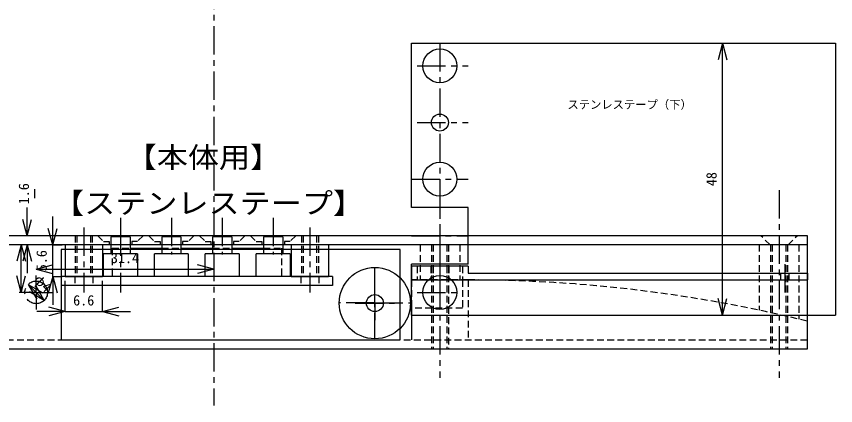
# Model space of a CAD drawing. Units: millimetres on the paper. Extents: x -106 to 115, y -105 to 100.
# Drawn here: x -29.9 to 115, y -105 to -36.3 of the extents above; entities that cross this region are included whole.
import ezdxf
from ezdxf.enums import TextEntityAlignment as Align

# ---------------------------------------------------------------- set-up
doc = ezdxf.new("R2010")
doc.units = ezdxf.units.MM
doc.linetypes.add('CHAIN1', pattern=[8, 5, -1, 1, -1])
doc.linetypes.add('DASHED1', pattern=[1.8, 1.2, -0.6])
for name, color, linetype in [('0-0_BLACK', 7, 'CHAIN1'), ('0-1_WHITE', 7, 'CHAIN1'), ('0-2', 4, 'CHAIN1'), ('0-3', 7, 'Continuous'), ('0-4', 7, 'Continuous'), ('0-5', 7, 'Continuous'), ('0-6', 7, 'Continuous'), ('0-8', 4, 'Continuous'), ('0-9', 4, 'Continuous')]:
    doc.layers.add(name, color=color, linetype=linetype)
doc.styles.add('ＭＳ ゴシック', font='')
doc.styles.get('ＭＳ ゴシック').set_extended_font_data('MS Gothic')

msp = doc.modelspace()

# ---------------------------------------------------------------- linework, layer by layer
at = {"layer": '0-0_BLACK', "color": 4}
for p, q in [((-11.5, -71.812), (-11.5, -78.294)), ((-2.5, -71.812), (-2.5, -78.294)), ((6.5, -71.812), (6.5, -78.294)), ((15.5, -71.812), (15.5, -78.294)), ((-18, -73.55), (-18, -85)), ((22, -73.55), (22, -85))]:
    msp.add_line(p, q, dxfattribs=at)
at = {"layer": '0-0_BLACK', "linetype": 'Continuous'}
for p, q in [((110, -75), (-100, -75)), ((110, -76.6), (110, -75)), ((110, -76.6), (-100, -76.6)), ((-21.3, -76.6), (-21.3, -82.2)), ((-14.7, -76.6), (-14.7, -82.2)), ((25.3, -76.6), (25.3, -82.2)), ((-21.3, -82.2), (-14.7, -82.2))]:
    msp.add_line(p, q, dxfattribs=at)
at = {"layer": '0-0_BLACK', "linetype": 'DASHED1'}
for p, q in [((-19.5, -75), (-19.5, -82.2)), ((-19.2, -75), (-19.2, -82.2)), ((-16.8, -75), (-16.8, -82.2)), ((-16.5, -75), (-16.5, -82.2)), ((20.5, -75), (20.5, -82.2)), ((20.8, -75), (20.8, -82.2)), ((23.2, -75), (23.2, -82.2)), ((23.5, -75), (23.5, -82.2)), ((103.4, -76.6), (101.8, -75)), ((106.6, -76.6), (108.2, -75))]:
    msp.add_line(p, q, dxfattribs=at)
for points in [[(-15.5, -75), (-14.5, -76), (-13.5, -76), (-13.5, -76.6)], [(-7.5, -75), (-8.5, -76), (-9.5, -76), (-9.5, -76.6)], [(-6.5, -75), (-5.5, -76), (-4.5, -76), (-4.5, -76.6)], [(1.5, -75), (0.5, -76), (-0.5, -76), (-0.5, -76.6)], [(2.5, -75), (3.5, -76), (4.5, -76), (4.5, -76.6)], [(10.5, -75), (9.5, -76), (8.5, -76), (8.5, -76.6)], [(11.5, -75), (12.5, -76), (13.5, -76), (13.5, -76.6)], [(19.5, -75), (18.5, -76), (17.5, -76), (17.5, -76.6)]]:
    msp.add_lwpolyline(points, dxfattribs=at)
at = {"layer": '0-0_BLACK', "linetype": 'Continuous'}
msp.add_lwpolyline([(18.7, -76.6), (18.7, -82.2), (25.3, -82.2)], dxfattribs=at)
at = {"layer": '0-1_WHITE', "color": 4}
for p, q in [((5, 50), (5, -105)), ((45, -66.968), (45, -100.104)), ((105, -66.968), (105, -100.104)), ((-26.4, -85), (-26.4, -82)), ((33.5, -86.9), (33.5, -83.9)), ((-26.4, -85), (-29.4, -85)), ((-26.4, -85), (-23.4, -85)), ((-26.4, -85), (-26.4, -88)), ((30, -86.9), (37, -86.9)), ((33.5, -86.9), (33.5, -89.9))]:
    msp.add_line(p, q, dxfattribs=at)
at = {"layer": '0-1_WHITE', "linetype": 'DASHED1'}
for p, q in [((41.5, -76.6), (41.5, -82.8)), ((43.5, -76.6), (43.5, -95)), ((43.8, -76.6), (43.8, -95)), ((46.2, -76.6), (46.2, -95)), ((46.5, -76.6), (46.5, -84.01)), ((48.5, -76.6), (48.5, -82.8)), ((101.5, -76.6), (101.5, -88.162)), ((103.5, -76.6), (103.5, -95)), ((103.8, -76.6), (103.8, -95)), ((106.2, -76.6), (106.2, -95)), ((106.5, -76.6), (106.5, -95)), ((108.5, -76.6), (108.5, -89.741)), ((50, -82.8), (40, -82.8)), ((40, -82.8), (40, -93.4)), ((46.5, -84.01), (46.5, -95)), ((49, -82.8), (49, -87.8)), ((50, -82.8), (50, -93.4)), ((49, -87.8), (40, -87.8)), ((-100, -93.4), (110, -93.4))]:
    msp.add_line(p, q, dxfattribs=at)
at = {"layer": '0-1_WHITE', "linetype": 'Continuous'}
for p, q in [((40, -87.7), (40, -93.4)), ((-100, -95), (110, -95))]:
    msp.add_line(p, q, dxfattribs=at)
msp.add_lwpolyline([(110, -95), (110, -76.6), (-100, -76.6)], dxfattribs=at)
at = {"layer": '0-1_WHITE', "color": 4}
msp.add_circle((-26.4, -85), 2, dxfattribs=at)
at = {"layer": '0-1_WHITE', "linetype": 'Continuous'}
msp.add_circle((33.5, -86.9), 1.5, dxfattribs=at)
at = {"layer": '0-1_WHITE', "linetype": 'DASHED1'}
msp.add_arc((50, -332.8), 250, 76.11933, 90, dxfattribs=at)
at = {"layer": '0-2'}
for p, q in [((45, -79.227), (45, -84.028)), ((106, -80), (106, -85))]:
    msp.add_line(p, q, dxfattribs=at)
at = {"layer": '0-2', "color": 7, "linetype": 'Continuous'}
for p, q in [((40, -80.4), (40, -82.8)), ((50, -80.4), (40, -80.4)), ((50, -80.4), (50, -81.6)), ((40, -82.8), (110, -82.8))]:
    msp.add_line(p, q, dxfattribs=at)
at = {"layer": '0-2', "color": 7, "linetype": 'DASHED1'}
for p, q in [((41, -80.4), (41, -82.8)), ((43.4, -80.4), (43.4, -82.8)), ((43.5, -80.4), (43.5, -82.8)), ((43.8, -80.4), (43.8, -82.8)), ((46.2, -80.4), (46.2, -82.8)), ((46.5, -80.4), (46.5, -82.8)), ((46.6, -80.4), (46.6, -82.8)), ((49, -80.4), (49, -82.8)), ((105.25, -81.6), (105.25, -82.8)), ((106.75, -81.6), (106.75, -82.8))]:
    msp.add_line(p, q, dxfattribs=at)
at = {"layer": '0-2', "color": 7, "linetype": 'Continuous'}
msp.add_lwpolyline([(50, -81.6), (110, -81.6), (110, -82.8)], dxfattribs=at)
at = {"layer": '0-3', "color": 4, "linetype": 'CHAIN1'}
msp.add_line((-11.5, -73.55), (-11.5, -85), dxfattribs=at)
at = {"layer": '0-3'}
for p, q in [((-9.8, -75.2), (-9.8, -78.2)), ((-0.8, -75.2), (-0.8, -78.2)), ((8.2, -75.2), (8.2, -78.2)), ((17.2, -75.2), (17.2, -78.2)), ((-8.5, -78.2), (-14.5, -78.2)), ((-14.5, -82.2), (-14.5, -78.2)), ((-9.8, -77.2), (-4.2, -77.2)), ((-8.5, -78.2), (-8.5, -82.2)), ((0.5, -78.2), (-5.5, -78.2)), ((-5.5, -82.2), (-5.5, -78.2)), ((-0.8, -77.2), (4.8, -77.2)), ((0.5, -78.2), (0.5, -82.2)), ((9.5, -78.2), (3.5, -78.2)), ((3.5, -82.2), (3.5, -78.2)), ((8.2, -77.2), (13.8, -77.2)), ((9.5, -78.2), (9.5, -82.2)), ((18.5, -78.2), (12.5, -78.2)), ((12.5, -82.2), (12.5, -78.2)), ((18.5, -78.2), (18.5, -82.2)), ((-22, -82.2), (-22, -83.8)), ((26, -82.2), (-22, -82.2))]:
    msp.add_line(p, q, dxfattribs=at)
at = {"layer": '0-3', "linetype": 'DASHED1'}
for p, q in [((-13, -77.2), (-9.8, -77.2)), ((-13, -77.2), (-13, -82.2)), ((-4.2, -77.2), (-0.8, -77.2)), ((4.8, -77.2), (8.2, -77.2)), ((-19.6, -82.2), (-19.6, -83.8)), ((-16.4, -82.2), (-16.4, -83.8)), ((20.4, -82.2), (20.4, -83.8)), ((23.6, -82.2), (23.6, -83.8))]:
    msp.add_line(p, q, dxfattribs=at)
at = {"layer": '0-3'}
for points in [[(-9.8, -75.2), (-13.2, -75.2), (-13.2, -78.2)], [(-0.8, -75.2), (-4.2, -75.2), (-4.2, -78.2)], [(8.2, -75.2), (4.8, -75.2), (4.8, -78.2)], [(17.2, -75.2), (13.8, -75.2), (13.8, -78.2)], [(26, -82.2), (26, -83.8), (-22, -83.8)]]:
    msp.add_lwpolyline(points, dxfattribs=at)
at = {"layer": '0-3', "linetype": 'DASHED1'}
msp.add_lwpolyline([(13.8, -77.2), (17, -77.2), (17, -82.2)], dxfattribs=at)
at = {"layer": '0-4'}
for p, q in [((-22, -77.4), (-22, -93.4)), ((38, -77.4), (-22, -77.4)), ((38, -93.4), (38, -77.4)), ((-22, -93.4), (38, -93.4))]:
    msp.add_line(p, q, dxfattribs=at)
at = {"layer": '0-5'}
for p, q in [((40, -70), (40, -41)), ((50, -70), (40, -70)), ((50, -80), (50, -70)), ((50, -80), (40, -80)), ((40, -89), (40, -80)), ((40, -89), (115, -89))]:
    msp.add_line(p, q, dxfattribs=at)
at = {"layer": '0-5', "color": 4, "linetype": 'CHAIN1'}
for p, q in [((45, -41), (45, -89)), ((41, -45), (50, -45)), ((41, -55), (50, -55)), ((40, -65), (50, -65)), ((40, -75), (50, -75)), ((41, -85), (49, -85))]:
    msp.add_line(p, q, dxfattribs=at)
at = {"layer": '0-5', "color": 4}
for p, q in [((95, -41), (94.224, -43.898)), ((95, -89), (95, -41)), ((95, -41), (95.776, -43.898)), ((95, -89), (94.224, -86.102)), ((95, -89), (95.776, -86.102))]:
    msp.add_line(p, q, dxfattribs=at)
at = {"layer": '0-5'}
msp.add_lwpolyline([(40, -41), (115, -41), (115, -89)], dxfattribs=at)
for centre, radius in [((45, -45), 3), ((45, -55), 1.5), ((45, -65), 3), ((45, -85), 3)]:
    msp.add_circle(centre, radius, dxfattribs=at)
at = {"layer": '0-6', "color": 4, "linetype": 'CHAIN1'}
for p, q in [((33.438, -80.6), (33.438, -93.2)), ((33.438, -86.835), (27.2, -86.835)), ((33.438, -86.835), (39.8, -86.835))]:
    msp.add_line(p, q, dxfattribs=at)
at = {"layer": '0-6'}
msp.add_circle((33.5, -86.9), 6.3, dxfattribs=at)
at = {"layer": '0-8'}
for p, q in [((-26.633, -68.373), (-26.633, -66.773)), ((-28, -75), (-28, -70)), ((-28, -75), (-28.776, -72.102)), ((-28, -75), (-27.224, -72.102)), ((-23.493, -76.6), (-23.493, -71.6)), ((-23.493, -76.6), (-24.269, -73.702)), ((-23.493, -76.6), (-22.716, -73.702)), ((-28, -76.6), (-28.776, -79.498)), ((-28, -76.6), (-28, -81.6)), ((-28, -76.6), (-27.224, -79.498)), ((-23.493, -82.2), (-23.493, -76.6)), ((-23.493, -76.6), (-21.824, -76.6)), ((-23.493, -82.2), (-24.269, -85.098)), ((-23.493, -82.2), (-23.493, -87.2)), ((-23.493, -82.2), (-22.716, -85.098)), ((-23.493, -82.2), (-21.824, -82.2)), ((-21.3, -88.368), (-21.3, -82.96)), ((-14.7, -88.368), (-14.7, -82.96)), ((-21.3, -88.368), (-26.3, -88.368)), ((-21.3, -88.368), (-24.198, -87.591)), ((-21.3, -88.368), (-24.198, -89.144)), ((-21.3, -88.368), (-14.7, -88.368)), ((-14.7, -88.368), (-11.802, -87.591)), ((-14.7, -88.368), (-9.7, -88.368)), ((-14.7, -88.368), (-11.802, -89.144))]:
    msp.add_line(p, q, dxfattribs=at)
at = {"layer": '0-9'}
for p, q in [((-29.051, -76.6), (-29.827, -79.498)), ((-29.051, -85), (-29.051, -76.6)), ((-29.051, -76.6), (-28.274, -79.498)), ((-26.4, -80.887), (-23.502, -80.111)), ((-26.4, -80.887), (5, -80.887)), ((-26.4, -80.887), (-23.502, -81.664)), ((5, -80.887), (2.102, -80.111)), ((5, -80.887), (2.102, -81.664)), ((-29.051, -85), (-29.827, -82.102)), ((-29.051, -85), (-28.274, -82.102)), ((-27.814, -83.586), (-24.986, -86.414)), ((-27.814, -83.586), (-25.216, -85.086)), ((-27.814, -83.586), (-26.314, -86.184)), ((-24.986, -86.414), (-26.486, -83.816)), ((-24.986, -86.414), (-27.584, -84.914)), ((26.126, -93.4), (26.805, -93.4))]:
    msp.add_line(p, q, dxfattribs=at)

# ---------------------------------------------------------------- texts
at = {"layer": '0-5', "color": 4, "style": 'ＭＳ ゴシック'}
msp.add_text('ステンレステープ（下）', height=1.466, dxfattribs=at).set_placement((67.569, -53.014), align=Align.BOTTOM_LEFT)
at = {"layer": '0-5', "style": 'ＭＳ ゴシック', "width": 1.1}
for s, p in [('【本体用】', (-10.577, -64.079)), ('【ステンレステープ】', (-23.428, -72.173))]:
    msp.add_text(s, height=3.666, dxfattribs=at).set_placement(p, align=Align.BOTTOM_LEFT)
at = {"layer": '0-5', "color": 4, "style": 'ＭＳ ゴシック'}
msp.add_text('48', height=1.833, rotation=90, dxfattribs=at).set_placement((94.5, -66.25), align=Align.BOTTOM_LEFT)
at = {"layer": '0-8', "style": 'ＭＳ ゴシック'}
for s, p in [('1.6', (-27.133, -69.448)), ('5.6', (-23.993, -81.275))]:
    msp.add_text(s, height=1.833, rotation=90, dxfattribs=at).set_placement(p, align=Align.BOTTOM_LEFT)
msp.add_text('6.6', height=1.833, dxfattribs=at).set_placement((-19.875, -87.868), align=Align.BOTTOM_LEFT)
at = {"layer": '0-9', "style": 'ＭＳ ゴシック'}
msp.add_text('31.4', height=1.833, dxfattribs=at).set_placement((-13.2, -80.387), align=Align.BOTTOM_LEFT)
msp.add_text('φ4', height=1.833, rotation=315, dxfattribs=at).set_placement((-27.372, -83.321), align=Align.BOTTOM_LEFT)

doc.saveas('drawing.dxf')
